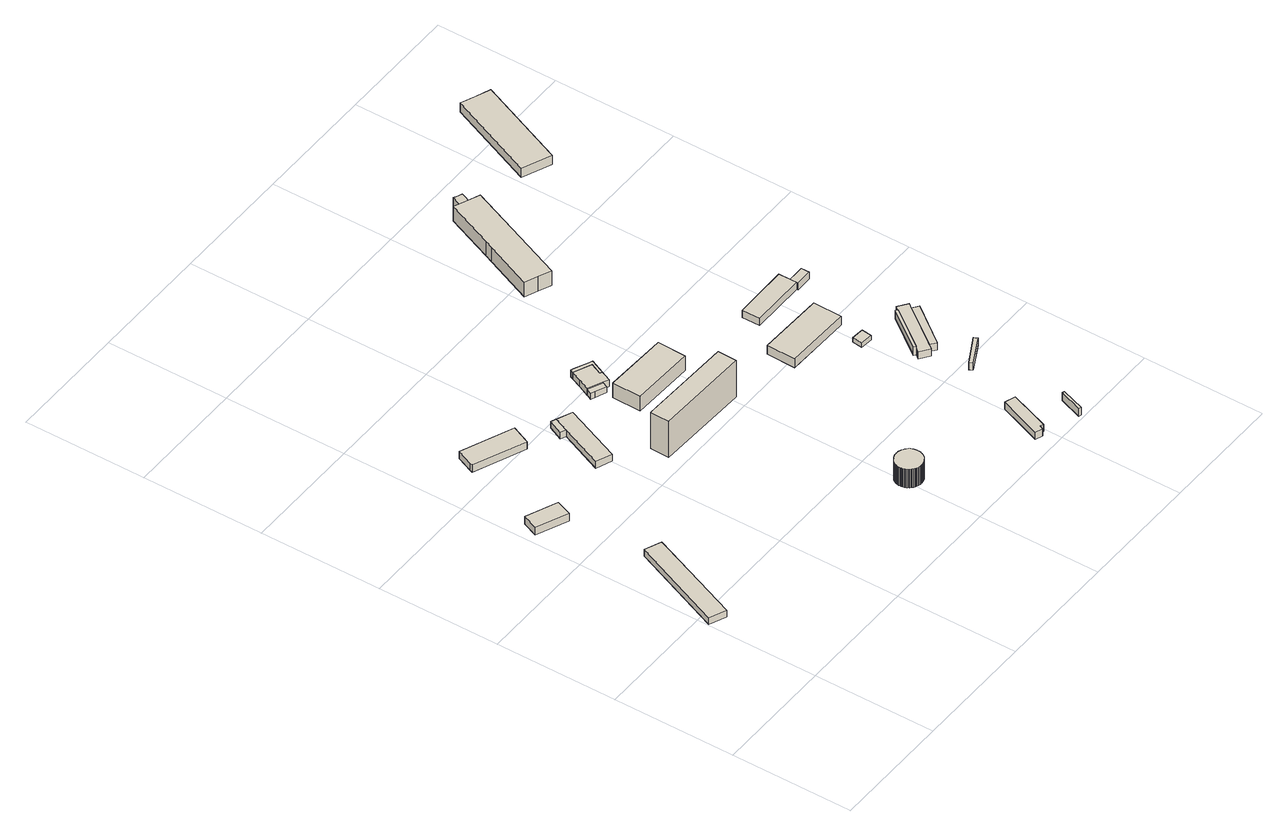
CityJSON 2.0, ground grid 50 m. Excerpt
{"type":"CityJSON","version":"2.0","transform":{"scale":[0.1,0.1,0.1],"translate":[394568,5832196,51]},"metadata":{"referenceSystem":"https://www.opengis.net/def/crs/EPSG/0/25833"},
"CityObjects":{
"building1":{"type":"Building","attributes":{"Gemeindeschluessel":"11000003","BezugspunktDach":"2200","function":"31001_2000","measuredHeight":3.27,"storeysAboveGround":1},"address":[{"country":"Germany","locality":"Berlin","thoroughfareNumber":"29A","thoroughfareName":"Schönerlinder Straße"}],"geometry":[{"type":"Solid","lod":"1","boundaries":[[[[0,1,2,3]],[[4,5,6,7]],[[4,7,3,2]],[[5,4,2,1]],[[6,5,1,0]],[[7,6,0,3]]]]}]},
"building2":{"type":"Building","attributes":{"Gemeindeschluessel":"11000003","BezugspunktDach":"2200","function":"31001_2000","measuredHeight":3.62,"storeysAboveGround":1},"address":[{"country":"Germany","locality":"Berlin","thoroughfareNumber":"29A (2)","thoroughfareName":"Schönerlinder Straße"}],"geometry":[{"type":"Solid","lod":"1","boundaries":[[[[8,9,10,11]],[[12,13,14,15]],[[12,15,11,10]],[[13,12,10,9]],[[14,13,9,8]],[[15,14,8,11]]]]}]},
"building3":{"type":"Building","attributes":{"Gemeindeschluessel":"11000003","BezugspunktDach":"2200","function":"31001_2000","measuredHeight":3.46,"storeysAboveGround":1},"address":[{"country":"Germany","locality":"Berlin","thoroughfareNumber":"29A (4)","thoroughfareName":"Schönerlinder Straße"}],"geometry":[{"type":"Solid","lod":"1","boundaries":[[[[16,17,18,19,20]],[[21,22,23,24,25]],[[21,25,20,19]],[[22,21,19,18]],[[23,22,18,17]],[[24,23,17,16]],[[25,24,16,20]]]]}]},
"building4":{"type":"Building","attributes":{"Gemeindeschluessel":"11000003","BezugspunktDach":"2200","function":"31001_2000","measuredHeight":3.04,"storeysAboveGround":1},"address":[{"country":"Germany","locality":"Berlin","thoroughfareNumber":"29A (3)","thoroughfareName":"Schönerlinder Straße"}],"geometry":[{"type":"Solid","lod":"1","boundaries":[[[[26,27,28,29,30]],[[31,32,33,34,35]],[[31,35,30,29]],[[32,31,29,28]],[[33,32,28,27]],[[34,33,27,26]],[[35,34,26,30]]]]}]},
"building5":{"type":"Building","attributes":{"Gemeindeschluessel":"11000003","BezugspunktDach":"2200","function":"51009_1610","measuredHeight":2.98,"storeysAboveGround":0},"address":[{"country":"Germany","locality":"Berlin"}],"geometry":[{"type":"Solid","lod":"1","boundaries":[[[[29,28,36,37]],[[38,39,40,41]],[[38,41,37,36]],[[39,38,36,28]],[[40,39,28,29]],[[41,40,29,37]]]]}]},
"building6":{"type":"Building","attributes":{"name":"Windkraftanlage","Gemeindeschluessel":"11000003","BezugspunktDach":"2200","function":"31001_2520","measuredHeight":8.57,"storeysAboveGround":40},"address":[{"country":"Germany","locality":"Berlin","thoroughfareNumber":"29 (71)","thoroughfareName":"Schönerlinder Straße"}],"geometry":[{"type":"MultiSurface","lod":"1","boundaries":[[[42,43,44,45,46,47,48,49,50,51,52,53,54,55,56,57,58,59,60,61,62,63,64,65,66,67,68,69,70,71,72,73,74,75,76,77,78,79,80,81,82,83,84,85,86,87,88,89,90,91,92,93,94,95,96,97,98,99,100,101,102,103,104,105,106,107,108,109,110,111,112,113,114]],[[115,116,117,118,119,120,121,122,123,124,125,126,127,128,129,130,131,132,133,134,135,136,137,138,139,140,141,142,143,144,145,146,147,148,149,150,151,152,153,154,155,156,157,158,159,160,161,162,163,164,165,166,167,168,169,170,171,172,173,174,175,176,177,178,179,180,181,182,183,184,185,186,187]],[[115,187,114,113]],[[116,115,113,112]],[[117,116,112,111]],[[118,117,111,110]],[[119,118,110,109]],[[120,119,109,108]],[[121,120,108,107]],[[122,121,107,106]],[[123,122,106,105]],[[124,123,105,104]],[[125,124,104,103]],[[126,125,103,102]],[[127,126,102,101]],[[128,127,101,100]],[[129,128,100,99]],[[130,129,99,98]],[[131,130,98,97]],[[132,131,97,96]],[[133,132,96,95]],[[134,133,95,94]],[[135,134,94,93]],[[136,135,93,92]],[[137,136,92,91]],[[138,137,91,90]],[[139,138,90,89]],[[140,139,89,88]],[[141,140,88,87]],[[142,141,87,86]],[[143,142,86,85]],[[144,143,85,84]],[[145,144,84,83]],[[146,145,83,82]],[[147,146,82,81]],[[148,147,81,80]],[[149,148,80,79]],[[150,149,79,78]],[[151,150,78,77]],[[152,151,77,76]],[[153,152,76,75]],[[154,153,75,74]],[[155,154,74,73]],[[156,155,73,72]],[[157,156,72,71]],[[158,157,71,70]],[[159,158,70,69]],[[160,159,69,68]],[[161,160,68,67]],[[162,161,67,66]],[[163,162,66,65]],[[164,163,65,64]],[[165,164,64,63]],[[166,165,63,62]],[[167,166,62,61]],[[168,167,61,60]],[[169,60,59]],[[170,169,59,58]],[[171,170,58,57]],[[172,171,57,56]],[[173,172,56,55]],[[174,173,55,54]],[[175,174,54,53]],[[176,175,53,52]],[[177,176,52,51]],[[178,177,51,50]],[[179,178,50,49]],[[180,179,49,48]],[[181,180,48,47]],[[182,181,47,46]],[[183,182,46,45]],[[184,183,45,44]],[[185,184,44,43]],[[186,185,43,42]],[[187,186,42,114]]]}]},
"building7":{"type":"Building","attributes":{"Gemeindeschluessel":"11000003","BezugspunktDach":"2200","function":"31001_2000","measuredHeight":17.02,"storeysAboveGround":1},"address":[{"country":"Germany","locality":"Berlin","thoroughfareNumber":"29 (8)","thoroughfareName":"Schönerlinder Straße"}],"geometry":[{"type":"Solid","lod":"1","boundaries":[[[[188,189,190,191]],[[192,193,194,195]],[[192,195,191,190]],[[193,192,190,189]],[[194,193,189,188]],[[195,194,188,191]]]]}]},
"building8":{"type":"Building","attributes":{"Gemeindeschluessel":"11000003","BezugspunktDach":"2200","function":"51009_1610","measuredHeight":3.1,"storeysAboveGround":0},"address":[{"country":"Germany","locality":"Berlin"}],"geometry":[{"type":"Solid","lod":"1","boundaries":[[[[196,197,198,199,200]],[[201,202,203,204,205]],[[201,205,200,199]],[[202,201,199,198]],[[203,202,198,197]],[[204,203,197,196]],[[205,204,196,200]]]]}]},
"building9":{"type":"Building","attributes":{"Gemeindeschluessel":"11000003","BezugspunktDach":"2200","function":"31001_2000","measuredHeight":3.17,"storeysAboveGround":1},"address":[{"country":"Germany","locality":"Berlin","thoroughfareNumber":"29 (2)","thoroughfareName":"Schönerlinder Straße"}],"geometry":[{"type":"Solid","lod":"1","boundaries":[[[[206,207,208,209,210,211,212,213]],[[214,215,216,217,218,219,220,221]],[[214,221,213,212]],[[215,214,212,211]],[[216,215,211,210]],[[217,216,210,209]],[[218,217,209,208]],[[219,218,208,207]],[[220,219,207,206]],[[221,220,206,213]]]]}]},
"building10":{"type":"Building","attributes":{"Gemeindeschluessel":"11000003","BezugspunktDach":"2200","function":"51009_1610","measuredHeight":3.19,"storeysAboveGround":0},"address":[{"country":"Germany","locality":"Berlin"}],"geometry":[{"type":"Solid","lod":"1","boundaries":[[[[210,209,208,222,223,224,225,211]],[[226,227,228,229,218,217,216,215]],[[226,215,211,225]],[[227,226,225,224]],[[228,227,224,223]],[[229,228,223,222]],[[218,229,222,208]],[[217,218,208,209]],[[216,217,209,210]],[[215,216,210,211]]]]}]},
"building11":{"type":"Building","attributes":{"Gemeindeschluessel":"11000003","BezugspunktDach":"2200","function":"31001_2000","measuredHeight":6.88,"storeysAboveGround":2},"address":[{"country":"Germany","locality":"Berlin","thoroughfareNumber":"29 (7)","thoroughfareName":"Schönerlinder Straße"}],"geometry":[{"type":"Solid","lod":"1","boundaries":[[[[230,231,232,233]],[[234,235,236,237]],[[234,237,233,232]],[[235,234,232,231]],[[236,235,231,230]],[[237,236,230,233]]]]}]},
"building12":{"type":"Building","attributes":{"Gemeindeschluessel":"11000003","BezugspunktDach":"2200","function":"31001_2000","measuredHeight":3.36,"storeysAboveGround":1},"address":[{"country":"Germany","locality":"Berlin","thoroughfareNumber":"29 (31)","thoroughfareName":"Schönerlinder Straße"}],"geometry":[{"type":"Solid","lod":"1","boundaries":[[[[238,239,240,241,242,243]],[[244,245,246,247,248,249]],[[244,249,243,242]],[[245,244,242,241]],[[246,245,241,240]],[[247,246,240,239]],[[248,247,239,238]],[[249,248,238,243]]]]}]},
"building13":{"type":"Building","attributes":{"Gemeindeschluessel":"11000003","BezugspunktDach":"2200","function":"51009_1610","measuredHeight":3.66,"storeysAboveGround":0},"address":[{"country":"Germany","locality":"Berlin"}],"geometry":[{"type":"Solid","lod":"1","boundaries":[[[[250,251,252,253]],[[254,255,256,257]],[[254,257,253,252]],[[255,254,252,251]],[[256,255,251,250]],[[257,256,250,253]]]]}]},
"building14":{"type":"Building","attributes":{"Gemeindeschluessel":"11000003","BezugspunktDach":"2200","function":"31001_2000","measuredHeight":4.13,"storeysAboveGround":1},"address":[{"country":"Germany","locality":"Berlin","thoroughfareNumber":"29 (12)","thoroughfareName":"Schönerlinder Straße"}],"geometry":[{"type":"Solid","lod":"1","boundaries":[[[[258,259,260,261]],[[262,263,264,265]],[[262,265,261,260]],[[263,262,260,259]],[[264,263,259,258]],[[265,264,258,261]]]]}]},
"building15":{"type":"Building","attributes":{"Gemeindeschluessel":"11000003","BezugspunktDach":"2200","function":"31001_2000","measuredHeight":2.12,"storeysAboveGround":1},"address":[{"country":"Germany","locality":"Berlin","thoroughfareNumber":"29 (18)","thoroughfareName":"Schönerlinder Straße"}],"geometry":[{"type":"Solid","lod":"1","boundaries":[[[[266,267,268,269]],[[270,271,272,273]],[[270,273,269,268]],[[271,270,268,267]],[[272,271,267,266]],[[273,272,266,269]]]]}]},
"building16":{"type":"Building","attributes":{"Gemeindeschluessel":"11000003","BezugspunktDach":"2200","function":"51009_1610","measuredHeight":3.39,"storeysAboveGround":0},"address":[{"country":"Germany","locality":"Berlin"}],"geometry":[{"type":"Solid","lod":"1","boundaries":[[[[274,275,276,277]],[[278,279,280,281]],[[278,281,277,276]],[[279,278,276,275]],[[280,279,275,274]],[[281,280,274,277]]]]}]},
"building17":{"type":"Building","attributes":{"Gemeindeschluessel":"11000003","BezugspunktDach":"2200","function":"31001_1010","measuredHeight":8.99,"storeysAboveGround":1},"address":[{"country":"Germany","locality":"Berlin","thoroughfareNumber":"29","thoroughfareName":"Schönerlinder Straße"}],"geometry":[{"type":"Solid","lod":"1","boundaries":[[[[282,283,284,285,286,287,288,289]],[[290,291,292,293,294,295,296,297]],[[290,297,289,288]],[[291,290,288,287]],[[292,291,287,286]],[[293,292,286,285]],[[294,293,285,284]],[[295,294,284,283]],[[296,295,283,282]],[[297,296,282,289]]]]}]},
"building18":{"type":"Building","attributes":{"Gemeindeschluessel":"11000003","BezugspunktDach":"2200","function":"51009_1610","measuredHeight":3.83,"storeysAboveGround":0},"address":[{"country":"Germany","locality":"Berlin"}],"geometry":[{"type":"Solid","lod":"1","boundaries":[[[[298,299,300,301]],[[302,303,304,305]],[[302,305,301,300]],[[303,302,300,299]],[[304,303,299,298]],[[305,304,298,301]]]]}]},
"building19":{"type":"Building","attributes":{"Gemeindeschluessel":"11000003","BezugspunktDach":"2200","function":"31001_2000","measuredHeight":3.65,"storeysAboveGround":1},"address":[{"country":"Germany","locality":"Berlin","thoroughfareNumber":"29 (60)","thoroughfareName":"Schönerlinder Straße"}],"geometry":[{"type":"Solid","lod":"1","boundaries":[[[[306,307,308,309,310,311,312,313,314,315,316,317]],[[318,319,303,320,321,322,323,324,325,326,327,328]],[[318,328,317,316]],[[319,318,316,315]],[[303,319,315,314]],[[320,303,314,313]],[[321,320,313,312]],[[322,321,312,311]],[[323,322,311,310]],[[324,323,310,309]],[[325,324,309,308]],[[326,325,308,307]],[[327,326,307,306]],[[328,327,306,317]]]]}]},
"building20":{"type":"Building","attributes":{"Gemeindeschluessel":"11000003","BezugspunktDach":"2200","function":"31001_2143","measuredHeight":3.28,"storeysAboveGround":1},"address":[{"country":"Germany","locality":"Berlin","thoroughfareNumber":"29 (11)","thoroughfareName":"Schönerlinder Straße"}],"geometry":[{"type":"Solid","lod":"1","boundaries":[[[[329,330,331,332,333]],[[334,335,336,337,338]],[[334,338,333,332]],[[335,334,332,331]],[[336,335,331,330]],[[337,336,330,329]],[[338,337,329,333]]]]}]},
"building21":{"type":"Building","attributes":{"Gemeindeschluessel":"11000003","BezugspunktDach":"2200","function":"51009_1610","measuredHeight":3.34,"storeysAboveGround":0},"address":[{"country":"Germany","locality":"Berlin"}],"geometry":[{"type":"Solid","lod":"1","boundaries":[[[[339,340,309,308]],[[341,342,343,344]],[[341,344,308,309]],[[342,341,309,340]],[[343,342,340,339]],[[344,343,339,308]]]]}]},
"building22":{"type":"Building","attributes":{"Gemeindeschluessel":"11000003","BezugspunktDach":"2200","function":"31001_2000","measuredHeight":4.23,"storeysAboveGround":1},"address":[{"country":"Germany","locality":"Berlin","thoroughfareNumber":"29 (54)","thoroughfareName":"Schönerlinder Straße"}],"geometry":[{"type":"Solid","lod":"1","boundaries":[[[[345,346,347,348,349]],[[350,351,352,353,354]],[[350,354,349,348]],[[351,350,348,347]],[[352,351,347,346]],[[353,352,346,345]],[[354,353,345,349]]]]}]},
"building23":{"type":"Building","attributes":{"Gemeindeschluessel":"11000003","BezugspunktDach":"2200","function":"51009_1610","measuredHeight":3.14,"storeysAboveGround":0},"address":[{"country":"Germany","locality":"Berlin"}],"geometry":[{"type":"Solid","lod":"1","boundaries":[[[[330,355,356,357,331]],[[358,359,360,361,362]],[[358,362,331,357]],[[359,358,357,356]],[[360,359,356,355]],[[361,360,355,330]],[[362,361,330,331]]]]}]},
"building24":{"type":"Building","attributes":{"Gemeindeschluessel":"11000003","BezugspunktDach":"2200","function":"31001_2000","measuredHeight":4.92,"storeysAboveGround":1},"address":[{"country":"Germany","locality":"Berlin","thoroughfareNumber":"29 (52)","thoroughfareName":"Schönerlinder Straße"}],"geometry":[{"type":"Solid","lod":"1","boundaries":[[[[363,364,365,366,367]],[[368,369,370,371,372]],[[368,372,367,366]],[[369,368,366,365]],[[370,369,365,364]],[[371,370,364,363]],[[372,371,363,367]]]]}]}
},
"vertices":[
[69,422,37],[228,810,37],[162,838,37],[1,451,37],[162,838,5],[228,810,5],[69,422,5],[1,451,5],
[161,1155,42],[186,1219,42],[59,1273,42],[33,1211,42],[59,1273,6],[186,1219,6],[161,1155,6],[33,1211,6],
[382,1489,39],[416,1566,39],[206,1654,39],[178,1587,39],[174,1577,39],[178,1587,5],[206,1654,5],[416,1566,5],[382,1489,5],[174,1577,5],
[501,1210,36],[601,1448,36],[539,1474,36],[513,1414,36],[438,1236,36],[513,1414,5],[539,1474,5],[601,1448,5],[501,1210,5],[438,1236,5],
[518,1483,36],[490,1423,36],[518,1483,6],[539,1474,6],[513,1414,6],[490,1423,6],
[950,299,113],[951,295,113],[951,290,113],[953,286,113],[954,281,113],[956,277,113],[959,273,113],[961,270,113],[964,266,113],[968,263,113],[971,260,113],[975,257,113],[979,255,113],[983,253,113],[988,251,113],[992,250,113],[997,249,113],[1001,249,113],[1006,249,113],[1011,249,113],[1015,250,113],[1020,251,113],[1024,253,113],[1028,255,113],[1032,257,113],[1036,260,113],[1040,263,113],[1043,266,113],[1046,270,113],[1049,273,113],[1051,277,113],[1053,281,113],[1055,286,113],[1056,290,113],[1057,295,113],[1057,299,113],[1057,304,113],[1057,308,113],[1056,313,113],[1055,318,113],[1054,322,113],[1052,326,113],[1050,330,113],[1047,334,113],[1044,338,113],[1041,341,113],[1038,344,113],[1034,347,113],[1030,349,113],[1026,352,113],[1022,353,113],[1017,355,113],[1013,356,113],[1008,356,113],[1004,356,113],[999,356,113],[994,356,113],[990,355,113],[985,353,113],[981,352,113],[977,349,113],[973,347,113],[969,344,113],[966,341,113],[963,338,113],[960,334,113],[957,330,113],[955,326,113],[953,322,113],[952,318,113],[951,313,113],[950,308,113],[950,304,113],[950,308,27],[951,313,27],[952,318,27],[953,322,27],[955,326,27],[957,330,27],[960,334,27],[963,338,27],[966,341,27],[969,344,27],[973,347,27],[977,349,27],[981,352,27],[985,353,27],[990,355,27],[994,356,27],[999,356,27],[1004,356,27],[1008,356,27],[1013,356,27],[1017,355,27],[1022,353,27],[1026,352,27],[1030,349,27],[1034,347,27],[1038,344,27],[1041,341,27],[1044,338,27],[1047,334,27],[1050,330,27],[1052,326,27],[1054,322,27],[1055,318,27],[1056,313,27],[1057,308,27],[1057,304,27],[1057,299,27],[1057,295,27],[1056,290,27],[1055,286,27],[1053,281,27],[1051,277,27],[1049,273,27],[1046,270,27],[1043,266,27],[1040,263,27],[1036,260,27],[1032,257,27],[1028,255,27],[1024,253,27],[1020,251,27],[1015,250,27],[1011,249,27],[1006,249,27],[1001,249,27],[997,249,27],[992,250,27],[988,251,27],[983,253,27],[979,255,27],[975,257,27],[971,260,27],[968,263,27],[964,266,27],[961,270,27],[959,273,27],[956,277,27],[954,281,27],[953,286,27],[951,290,27],[951,295,27],[950,299,27],[950,304,27],
[1020,1047,175],[1023,1126,175],[631,1139,175],[628,1060,175],[631,1139,5],[1023,1126,5],[1020,1047,5],[628,1060,5],
[734,1445,36],[777,1426,36],[787,1448,36],[727,1475,36],[717,1453,36],[727,1475,8],[787,1448,8],[777,1426,8],[734,1445,8],[717,1453,8],
[787,1448,39],[808,1438,39],[827,1481,39],[817,1485,39],[838,1532,39],[767,1564,39],[749,1523,39],[727,1475,39],[749,1523,7],[767,1564,7],[838,1532,7],[817,1485,7],[827,1481,7],[808,1438,7],[787,1448,7],[727,1475,7],
[854,1541,39],[844,1545,39],[785,1572,39],[773,1577,39],[773,1577,7],[785,1572,7],[844,1545,7],[854,1541,7],
[1027,1269,76],[1031,1386,76],[769,1395,76],[766,1277,76],[769,1395,7],[1031,1386,7],[1027,1269,7],[766,1277,7],
[1463,57,39],[1471,72,39],[1485,68,39],[1545,230,39],[1502,245,39],[1435,69,39],[1502,245,6],[1545,230,6],[1485,68,6],[1471,72,6],[1463,57,6],[1435,69,6],
[1629,9,43],[1662,103,43],[1653,106,43],[1619,12,43],[1653,106,6],[1662,103,6],[1629,9,6],[1619,12,6],
[1533,960,46],[1536,1078,46],[1262,1085,46],[1259,967,46],[1262,1085,5],[1536,1078,5],[1533,960,5],[1259,967,5],
[1527,829,28],[1532,871,28],[1482,875,28],[1477,833,28],[1482,875,7],[1532,871,7],[1527,829,7],[1477,833,7],
[1603,449,41],[1718,509,41],[1710,524,41],[1596,463,41],[1710,524,7],[1718,509,7],[1603,449,7],[1596,463,7],
[1077,1928,68],[1129,1906,68],[1307,2334,68],[1256,2356,68],[1205,2378,68],[1122,2179,68],[1108,2146,68],[1025,1950,68],[1108,2146,0],[1122,2179,0],[1205,2378,0],[1256,2356,0],[1307,2334,0],[1129,1906,0],[1077,1928,0],[1025,1950,0],
[1553,656,48],[1672,816,48],[1664,822,48],[1545,662,48],[1664,822,9],[1672,816,9],[1553,656,9],[1545,662,9],
[1577,609,43],[1585,619,43],[1591,628,43],[1711,787,43],[1717,795,43],[1725,805,43],[1686,834,43],[1679,824,43],[1672,816,43],[1615,739,43],[1547,648,43],[1539,637,43],[1547,648,9],[1615,739,9],[1679,824,9],[1686,834,9],[1725,805,9],[1717,795,9],[1711,787,9],[1591,628,9],[1585,619,9],[1577,609,9],[1539,637,9],
[1368,1190,38],[1595,1192,38],[1595,1221,38],[1594,1268,38],[1367,1265,38],[1594,1268,5],[1595,1221,5],[1595,1192,5],[1368,1190,5],[1367,1265,5],
[1615,610,43],[1735,769,43],[1711,787,10],[1735,769,10],[1615,610,10],[1591,628,10],
[1273,2348,46],[1296,2402,46],[1279,2409,46],[1262,2417,46],[1239,2363,46],[1262,2417,6],[1279,2409,6],[1296,2402,6],[1273,2348,6],[1239,2363,6],
[1595,1187,38],[1663,1187,38],[1663,1221,38],[1663,1221,6],[1663,1187,6],[1595,1187,6],[1595,1192,6],[1595,1221,6],
[1636,2259,48],[1792,2628,48],[1734,2652,48],[1675,2677,48],[1519,2308,48],[1675,2677,6],[1734,2652,6],[1792,2628,6],[1636,2259,6],[1519,2308,6]
]}
